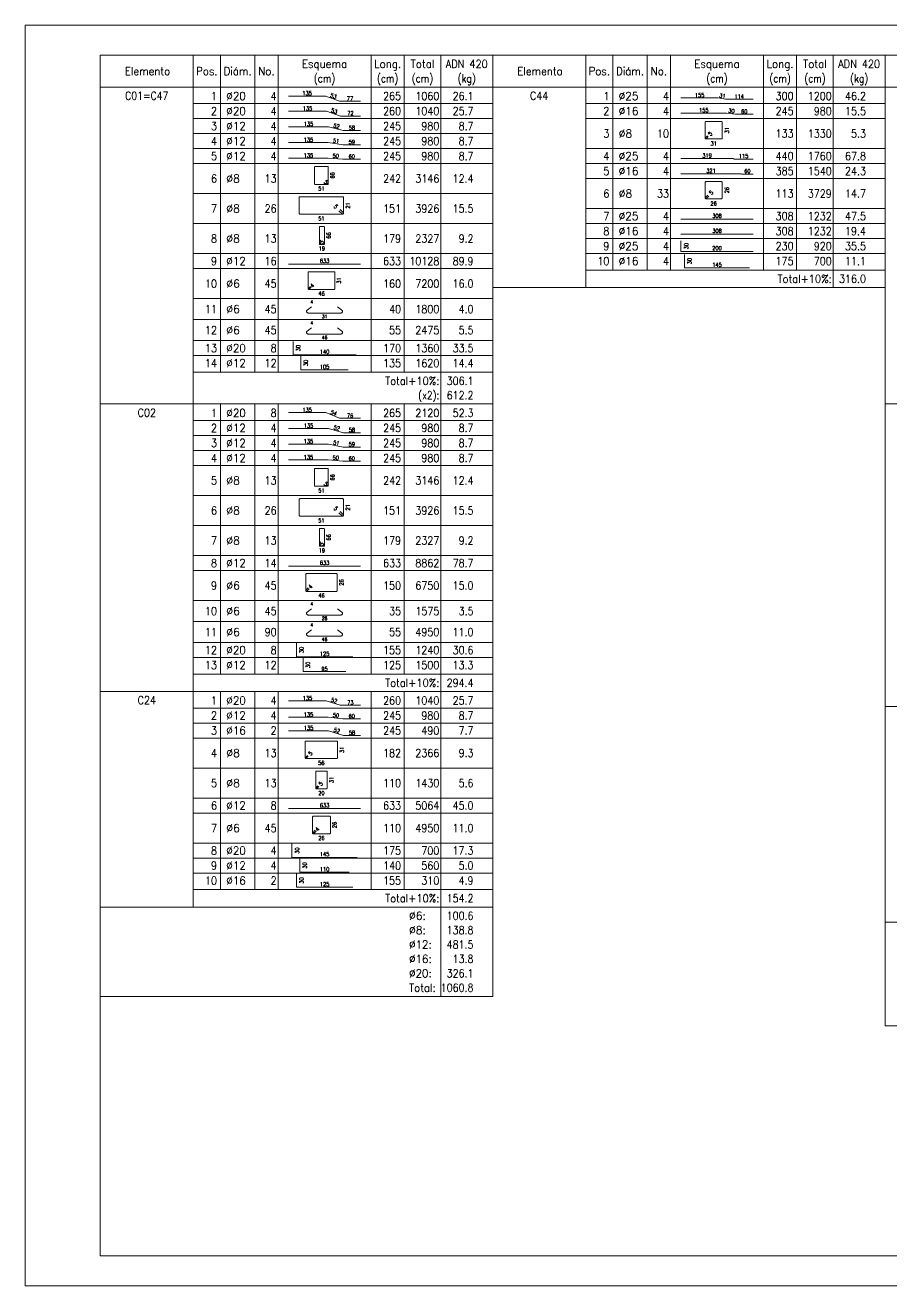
# Model space of a CAD drawing. Header units: millimetres. Extents: x 42 to 225, y 58 to 140.
# Drawn here: x 42.1 to 70.97, y 98.32 to 140.32 of the extents above; entities that cross this region are included whole.
import ezdxf
from ezdxf.enums import TextEntityAlignment as Align

# ---------------------------------------------------------------- set-up
doc = ezdxf.new("R2010")
doc.units = ezdxf.units.MM
for name, color, linetype, lineweight in [('DESPIECES_TABLA', 7, 'Continuous', 9), ('RECUAD_LIMITES', 2, 'Continuous', 0), ('RECUAD_MARCO', 1, 'Continuous', 20), ('TABLAS', 1, 'Continuous', 0), ('TEXTO_TABLAS', 1, 'Continuous', 0), ('TEXTOS_COTAS_DESPIECES_TABLA', 1, 'Continuous', 0)]:
    doc.layers.add(name, color=color, linetype=linetype, lineweight=lineweight)
doc.styles.add('CYPETXT_romans', font='romans__.ttf', dxfattribs={"height": 0.2})

msp = doc.modelspace()

# ---------------------------------------------------------------- linework, layer by layer
at = {"layer": 'DESPIECES_TABLA'}
for points in [[(50.874, 137.964), (52.111, 137.964), (52.57, 137.796), (53.274, 137.796)], [(63.95, 137.904), (65.192, 137.904), (65.432, 137.856), (66.35, 137.856)], [(50.874, 137.462), (52.134, 137.462), (52.601, 137.298), (53.274, 137.298)], [(63.95, 137.395), (65.47, 137.395), (65.764, 137.355), (66.35, 137.355)], [(50.874, 136.941), (52.205, 136.941), (52.698, 136.816), (53.274, 136.816)], [(64.828, 136.64), (64.757, 136.57), (64.755, 136.567), (64.753, 136.563), (64.752, 136.56), (64.752, 136.556), (64.752, 136.552), (64.753, 136.548), (64.755, 136.545), (64.757, 136.542), (64.76, 136.539), (64.764, 136.537), (64.768, 136.536), (64.771, 136.536), (65.307, 136.536), (65.314, 136.537), (65.321, 136.542), (65.325, 136.548), (65.327, 136.556), (65.327, 137.091), (65.325, 137.099), (65.321, 137.105), (65.314, 137.109), (65.307, 137.111), (64.771, 137.111), (64.764, 137.109), (64.757, 137.105), (64.753, 137.099), (64.752, 137.091), (64.752, 136.556), (64.752, 136.552), (64.753, 136.548), (64.755, 136.545), (64.757, 136.542), (64.76, 136.539), (64.764, 136.537), (64.768, 136.536), (64.771, 136.536), (64.775, 136.536), (64.779, 136.537), (64.782, 136.539), (64.785, 136.542), (64.856, 136.612)], [(50.874, 136.417), (52.199, 136.417), (52.69, 136.34), (53.274, 136.34)], [(50.874, 135.896), (52.197, 135.896), (52.687, 135.861), (53.274, 135.861)], [(63.95, 135.878), (65.69, 135.878), (65.724, 135.864), (66.35, 135.864)], [(52.148, 135.056), (52.181, 135.024), (52.182, 135.023), (52.184, 135.022), (52.185, 135.021), (52.187, 135.021), (52.189, 135.021), (52.191, 135.022), (52.192, 135.023), (52.194, 135.024), (52.195, 135.025), (52.196, 135.027), (52.196, 135.029), (52.196, 135.03), (52.196, 135.603), (52.196, 135.606), (52.194, 135.609), (52.191, 135.611), (52.187, 135.612), (51.752, 135.612), (51.749, 135.611), (51.746, 135.609), (51.744, 135.606), (51.743, 135.603), (51.743, 135.03), (51.744, 135.027), (51.746, 135.024), (51.749, 135.022), (51.752, 135.021), (52.187, 135.021), (52.189, 135.021), (52.191, 135.022), (52.192, 135.023), (52.194, 135.024), (52.195, 135.025), (52.196, 135.027), (52.196, 135.029), (52.196, 135.03), (52.196, 135.032), (52.196, 135.034), (52.195, 135.036), (52.194, 135.037), (52.161, 135.069)], [(63.95, 135.371), (65.952, 135.371), (65.977, 135.361), (66.35, 135.361)], [(64.843, 134.665), (64.759, 134.581), (64.756, 134.578), (64.754, 134.573), (64.752, 134.569), (64.752, 134.564), (64.752, 134.56), (64.754, 134.555), (64.756, 134.551), (64.759, 134.547), (64.763, 134.544), (64.767, 134.542), (64.771, 134.541), (64.776, 134.54), (65.298, 134.54), (65.307, 134.542), (65.315, 134.547), (65.32, 134.555), (65.322, 134.564), (65.322, 135.087), (65.32, 135.096), (65.315, 135.104), (65.307, 135.109), (65.298, 135.111), (64.776, 135.111), (64.767, 135.109), (64.759, 135.104), (64.754, 135.096), (64.752, 135.087), (64.752, 134.564), (64.752, 134.56), (64.754, 134.555), (64.756, 134.551), (64.759, 134.547), (64.763, 134.544), (64.767, 134.542), (64.771, 134.541), (64.776, 134.54), (64.78, 134.541), (64.785, 134.542), (64.789, 134.544), (64.793, 134.547), (64.877, 134.632)], [(52.551, 134.14), (52.655, 134.036), (52.659, 134.033), (52.664, 134.03), (52.67, 134.028), (52.675, 134.028), (52.681, 134.028), (52.687, 134.03), (52.692, 134.033), (52.696, 134.036), (52.7, 134.041), (52.703, 134.046), (52.704, 134.051), (52.705, 134.057), (52.705, 134.581), (52.703, 134.592), (52.696, 134.601), (52.687, 134.608), (52.675, 134.61), (51.26, 134.61), (51.249, 134.608), (51.239, 134.601), (51.233, 134.592), (51.23, 134.581), (51.23, 134.057), (51.233, 134.046), (51.239, 134.036), (51.249, 134.03), (51.26, 134.028), (52.675, 134.028), (52.681, 134.028), (52.687, 134.03), (52.692, 134.033), (52.696, 134.036), (52.7, 134.041), (52.703, 134.046), (52.704, 134.051), (52.705, 134.057), (52.704, 134.063), (52.703, 134.068), (52.7, 134.073), (52.696, 134.078), (52.592, 134.182)], [(51.939, 133.069), (51.906, 133.037), (51.905, 133.036), (51.904, 133.034), (51.904, 133.032), (51.904, 133.03), (51.904, 133.029), (51.904, 133.027), (51.905, 133.025), (51.906, 133.024), (51.908, 133.023), (51.909, 133.022), (51.911, 133.021), (51.913, 133.021), (52.058, 133.021), (52.061, 133.022), (52.064, 133.024), (52.066, 133.027), (52.067, 133.03), (52.067, 133.603), (52.066, 133.606), (52.064, 133.609), (52.061, 133.611), (52.058, 133.612), (51.913, 133.612), (51.909, 133.611), (51.906, 133.609), (51.904, 133.606), (51.904, 133.603), (51.904, 133.03), (51.904, 133.029), (51.904, 133.027), (51.905, 133.025), (51.906, 133.024), (51.908, 133.023), (51.909, 133.022), (51.911, 133.021), (51.913, 133.021), (51.914, 133.021), (51.916, 133.022), (51.917, 133.022), (51.918, 133.023), (51.919, 133.024), (51.952, 133.056)], [(63.95, 133.861), (66.35, 133.861)], [(63.95, 133.361), (66.35, 133.361)], [(63.95, 133.143), (63.95, 132.783), (66.35, 132.783)], [(50.874, 132.361), (53.274, 132.361)], [(64.062, 132.688), (64.062, 132.238), (66.237, 132.238)], [(51.604, 131.62), (51.536, 131.552), (51.534, 131.549), (51.532, 131.546), (51.531, 131.542), (51.53, 131.538), (51.531, 131.534), (51.532, 131.531), (51.534, 131.527), (51.536, 131.524), (51.539, 131.522), (51.542, 131.52), (51.546, 131.519), (51.55, 131.519), (52.394, 131.519), (52.401, 131.52), (52.407, 131.524), (52.411, 131.531), (52.413, 131.538), (52.413, 132.092), (52.411, 132.099), (52.407, 132.105), (52.401, 132.11), (52.394, 132.111), (51.55, 132.111), (51.542, 132.11), (51.536, 132.105), (51.532, 132.099), (51.53, 132.092), (51.53, 131.538), (51.531, 131.534), (51.532, 131.531), (51.534, 131.527), (51.536, 131.524), (51.539, 131.522), (51.542, 131.52), (51.546, 131.519), (51.55, 131.519), (51.553, 131.519), (51.557, 131.52), (51.56, 131.522), (51.563, 131.524), (51.632, 131.593)], [(51.644, 130.94), (51.496, 130.829), (51.484, 130.817), (51.476, 130.803), (51.474, 130.788), (51.475, 130.775), (51.481, 130.763), (51.49, 130.752), (51.502, 130.743), (51.517, 130.736), (51.533, 130.732), (51.55, 130.73), (52.597, 130.73), (52.614, 130.732), (52.63, 130.736), (52.645, 130.743), (52.657, 130.752), (52.666, 130.763), (52.672, 130.775), (52.674, 130.788), (52.671, 130.803), (52.663, 130.817), (52.651, 130.829), (52.503, 130.94)], [(51.644, 130.24), (51.496, 130.129), (51.484, 130.117), (51.476, 130.103), (51.474, 130.088), (51.475, 130.075), (51.481, 130.063), (51.49, 130.052), (51.502, 130.043), (51.517, 130.036), (51.533, 130.032), (51.55, 130.03), (52.597, 130.03), (52.614, 130.032), (52.63, 130.036), (52.645, 130.043), (52.657, 130.052), (52.666, 130.063), (52.672, 130.075), (52.674, 130.088), (52.671, 130.103), (52.663, 130.117), (52.651, 130.129), (52.503, 130.24)], [(51.024, 129.789), (51.024, 129.339), (53.124, 129.339)], [(51.286, 129.294), (51.286, 128.844), (52.861, 128.844)], [(50.874, 127.416), (52.116, 127.416), (52.576, 127.225), (53.274, 127.225)], [(50.874, 126.89), (52.207, 126.89), (52.701, 126.747), (53.274, 126.747)], [(50.874, 126.368), (52.201, 126.368), (52.693, 126.269), (53.274, 126.269)], [(50.874, 125.837), (52.197, 125.837), (52.687, 125.8), (53.274, 125.8)], [(52.148, 124.996), (52.181, 124.964), (52.182, 124.963), (52.184, 124.962), (52.185, 124.961), (52.187, 124.961), (52.189, 124.961), (52.191, 124.962), (52.192, 124.963), (52.194, 124.964), (52.195, 124.965), (52.196, 124.967), (52.196, 124.969), (52.196, 124.97), (52.196, 125.543), (52.196, 125.546), (52.194, 125.549), (52.191, 125.551), (52.187, 125.552), (51.752, 125.552), (51.749, 125.551), (51.746, 125.549), (51.744, 125.546), (51.743, 125.543), (51.743, 124.97), (51.744, 124.967), (51.746, 124.964), (51.749, 124.962), (51.752, 124.961), (52.187, 124.961), (52.189, 124.961), (52.191, 124.962), (52.192, 124.963), (52.194, 124.964), (52.195, 124.965), (52.196, 124.967), (52.196, 124.969), (52.196, 124.97), (52.196, 124.972), (52.196, 124.974), (52.195, 124.976), (52.194, 124.977), (52.161, 125.009)], [(52.551, 124.08), (52.655, 123.976), (52.659, 123.973), (52.664, 123.97), (52.67, 123.968), (52.675, 123.968), (52.681, 123.968), (52.687, 123.97), (52.692, 123.973), (52.696, 123.976), (52.7, 123.981), (52.703, 123.986), (52.704, 123.991), (52.705, 123.997), (52.705, 124.521), (52.703, 124.532), (52.696, 124.541), (52.687, 124.548), (52.675, 124.55), (51.26, 124.55), (51.249, 124.548), (51.239, 124.541), (51.233, 124.532), (51.23, 124.521), (51.23, 123.997), (51.233, 123.986), (51.239, 123.976), (51.249, 123.97), (51.26, 123.968), (52.675, 123.968), (52.681, 123.968), (52.687, 123.97), (52.692, 123.973), (52.696, 123.976), (52.7, 123.981), (52.703, 123.986), (52.704, 123.991), (52.705, 123.997), (52.704, 124.003), (52.703, 124.008), (52.7, 124.013), (52.696, 124.018), (52.592, 124.122)], [(51.939, 123.009), (51.906, 122.977), (51.905, 122.976), (51.904, 122.974), (51.904, 122.972), (51.904, 122.97), (51.904, 122.969), (51.904, 122.967), (51.905, 122.965), (51.906, 122.964), (51.908, 122.963), (51.909, 122.962), (51.911, 122.961), (51.913, 122.961), (52.058, 122.961), (52.061, 122.962), (52.064, 122.964), (52.066, 122.967), (52.067, 122.97), (52.067, 123.543), (52.066, 123.546), (52.064, 123.549), (52.061, 123.551), (52.058, 123.552), (51.913, 123.552), (51.909, 123.551), (51.906, 123.549), (51.904, 123.546), (51.904, 123.543), (51.904, 122.97), (51.904, 122.969), (51.904, 122.967), (51.905, 122.965), (51.906, 122.964), (51.908, 122.963), (51.909, 122.962), (51.911, 122.961), (51.913, 122.961), (51.914, 122.961), (51.916, 122.962), (51.917, 122.962), (51.918, 122.963), (51.919, 122.964), (51.952, 122.996)], [(50.874, 122.301), (53.274, 122.301)], [(51.533, 121.581), (51.452, 121.499), (51.449, 121.496), (51.447, 121.492), (51.446, 121.487), (51.445, 121.483), (51.446, 121.478), (51.447, 121.474), (51.449, 121.47), (51.452, 121.467), (51.455, 121.464), (51.459, 121.462), (51.464, 121.46), (51.468, 121.46), (52.474, 121.46), (52.483, 121.462), (52.491, 121.467), (52.496, 121.474), (52.497, 121.483), (52.497, 122.028), (52.496, 122.036), (52.491, 122.044), (52.483, 122.049), (52.474, 122.051), (51.468, 122.051), (51.459, 122.049), (51.452, 122.044), (51.447, 122.036), (51.445, 122.028), (51.445, 121.483), (51.446, 121.478), (51.447, 121.474), (51.449, 121.47), (51.452, 121.467), (51.455, 121.464), (51.459, 121.462), (51.464, 121.46), (51.468, 121.46), (51.473, 121.46), (51.477, 121.462), (51.481, 121.464), (51.484, 121.467), (51.566, 121.548)], [(51.644, 120.88), (51.496, 120.769), (51.484, 120.757), (51.476, 120.743), (51.474, 120.728), (51.475, 120.715), (51.481, 120.703), (51.49, 120.692), (51.502, 120.683), (51.517, 120.676), (51.533, 120.672), (51.55, 120.67), (52.597, 120.67), (52.614, 120.672), (52.63, 120.676), (52.645, 120.683), (52.657, 120.692), (52.666, 120.703), (52.672, 120.715), (52.674, 120.728), (52.671, 120.743), (52.663, 120.757), (52.651, 120.769), (52.503, 120.88)], [(51.644, 120.18), (51.496, 120.069), (51.484, 120.057), (51.476, 120.043), (51.474, 120.028), (51.475, 120.015), (51.481, 120.003), (51.49, 119.992), (51.502, 119.983), (51.517, 119.976), (51.533, 119.972), (51.55, 119.97), (52.597, 119.97), (52.614, 119.972), (52.63, 119.976), (52.645, 119.983), (52.657, 119.992), (52.666, 120.003), (52.672, 120.015), (52.674, 120.028), (52.671, 120.043), (52.663, 120.057), (52.651, 120.069), (52.503, 120.18)], [(51.136, 119.731), (51.136, 119.281), (53.011, 119.281)], [(51.361, 119.235), (51.361, 118.785), (52.786, 118.785)], [(50.874, 117.814), (52.132, 117.814), (52.597, 117.666), (53.274, 117.666)], [(50.874, 117.266), (52.198, 117.266), (52.688, 117.211), (53.274, 117.211)], [(50.874, 116.818), (52.21, 116.818), (52.704, 116.659), (53.274, 116.659)], [(51.504, 115.994), (51.435, 115.924), (51.433, 115.922), (51.431, 115.919), (51.43, 115.917), (51.429, 115.914), (51.429, 115.91), (51.429, 115.907), (51.43, 115.903), (51.432, 115.9), (51.435, 115.897), (51.438, 115.894), (51.441, 115.892), (51.445, 115.891), (51.449, 115.891), (52.483, 115.891), (52.49, 115.892), (52.497, 115.897), (52.501, 115.903), (52.502, 115.91), (52.502, 116.451), (52.501, 116.459), (52.497, 116.465), (52.49, 116.47), (52.483, 116.471), (51.449, 116.471), (51.441, 116.47), (51.435, 116.465), (51.43, 116.459), (51.429, 116.451), (51.429, 115.91), (51.429, 115.907), (51.43, 115.903), (51.432, 115.9), (51.435, 115.897), (51.438, 115.894), (51.441, 115.892), (51.445, 115.891), (51.449, 115.891), (51.452, 115.891), (51.456, 115.892), (51.459, 115.894), (51.462, 115.897), (51.532, 115.966)], [(51.855, 114.985), (51.786, 114.916), (51.783, 114.913), (51.782, 114.91), (51.78, 114.906), (51.78, 114.902), (51.78, 114.898), (51.782, 114.895), (51.783, 114.891), (51.786, 114.888), (51.789, 114.886), (51.792, 114.884), (51.796, 114.883), (51.8, 114.883), (52.14, 114.883), (52.147, 114.884), (52.154, 114.888), (52.158, 114.895), (52.159, 114.902), (52.159, 115.452), (52.158, 115.459), (52.154, 115.465), (52.147, 115.47), (52.14, 115.471), (51.8, 115.471), (51.792, 115.47), (51.786, 115.465), (51.782, 115.459), (51.78, 115.452), (51.78, 114.902), (51.78, 114.898), (51.782, 114.895), (51.783, 114.891), (51.786, 114.888), (51.789, 114.886), (51.792, 114.884), (51.796, 114.883), (51.8, 114.883), (51.803, 114.883), (51.807, 114.884), (51.81, 114.886), (51.813, 114.888), (51.882, 114.957)], [(50.874, 114.221), (53.274, 114.221)], [(51.764, 113.501), (51.683, 113.419), (51.68, 113.416), (51.678, 113.412), (51.676, 113.407), (51.676, 113.403), (51.676, 113.398), (51.678, 113.394), (51.68, 113.39), (51.683, 113.387), (51.686, 113.384), (51.69, 113.382), (51.694, 113.38), (51.699, 113.38), (52.244, 113.38), (52.252, 113.382), (52.26, 113.387), (52.265, 113.394), (52.267, 113.403), (52.267, 113.948), (52.265, 113.956), (52.26, 113.964), (52.252, 113.969), (52.244, 113.971), (51.699, 113.971), (51.69, 113.969), (51.683, 113.964), (51.678, 113.956), (51.676, 113.948), (51.676, 113.403), (51.676, 113.398), (51.678, 113.394), (51.68, 113.39), (51.683, 113.387), (51.686, 113.384), (51.69, 113.382), (51.694, 113.38), (51.699, 113.38), (51.703, 113.38), (51.708, 113.382), (51.712, 113.384), (51.715, 113.387), (51.797, 113.468)], [(50.986, 113.048), (50.986, 112.598), (53.161, 112.598)], [(51.249, 112.553), (51.249, 112.103), (52.899, 112.103)], [(51.136, 112.051), (51.136, 111.601), (53.011, 111.601)]]:
    msp.add_lwpolyline(points, dxfattribs=at)
at = {"layer": 'RECUAD_LIMITES'}
msp.add_lwpolyline([(42.1, 98.323), (101.5, 98.323), (101.5, 140.323), (42.1, 140.323), (42.1, 98.323)], close=True, dxfattribs=at)
at = {"layer": 'RECUAD_MARCO'}
msp.add_lwpolyline([(44.6, 99.323), (100.5, 99.323), (100.5, 139.323), (44.6, 139.323), (44.6, 99.323)], close=True, dxfattribs=at)
at = {"layer": 'TABLAS'}
for p, q in [((44.6, 138.213), (44.6, 139.323)), ((44.6, 139.323), (57.676, 139.323)), ((47.7, 138.213), (47.7, 139.323)), ((48.604, 138.213), (48.604, 139.323)), ((49.752, 138.213), (49.752, 139.323)), ((50.524, 138.213), (50.524, 139.323)), ((53.624, 138.213), (53.624, 139.323)), ((54.728, 138.213), (54.728, 139.323)), ((55.948, 138.213), (55.948, 139.323)), ((57.676, 138.213), (57.676, 139.323)), ((57.676, 138.213), (57.676, 139.323)), ((57.676, 139.323), (70.752, 139.323)), ((60.776, 138.213), (60.776, 139.323)), ((61.68, 138.213), (61.68, 139.323)), ((62.828, 138.213), (62.828, 139.323)), ((63.6, 138.213), (63.6, 139.323)), ((66.7, 138.213), (66.7, 139.323)), ((67.804, 138.213), (67.804, 139.323)), ((69.024, 138.213), (69.024, 139.323)), ((70.752, 138.213), (70.752, 139.323)), ((70.752, 138.213), (70.752, 139.323)), ((70.752, 139.323), (83.828, 139.323)), ((44.6, 138.263), (57.676, 138.263)), ((44.6, 127.753), (44.6, 138.213)), ((47.7, 127.753), (47.7, 138.213)), ((48.604, 128.763), (48.604, 138.213)), ((49.752, 128.763), (49.752, 138.213)), ((50.524, 128.763), (50.524, 138.213)), ((53.624, 128.763), (53.624, 138.213)), ((54.728, 128.763), (54.728, 138.213)), ((55.948, 127.753), (55.948, 138.213)), ((57.676, 138.263), (70.752, 138.263)), ((57.676, 127.753), (57.676, 138.213)), ((57.676, 131.633), (57.676, 138.213)), ((60.776, 131.633), (60.776, 138.213)), ((61.68, 132.163), (61.68, 138.213)), ((62.828, 132.163), (62.828, 138.213)), ((63.6, 132.163), (63.6, 138.213)), ((66.7, 132.163), (66.7, 138.213)), ((67.804, 132.163), (67.804, 138.213)), ((69.024, 131.633), (69.024, 138.213)), ((70.752, 138.263), (83.828, 138.263)), ((70.752, 131.633), (70.752, 138.213)), ((70.752, 127.753), (70.752, 138.213)), ((60.776, 132.163), (70.752, 132.163)), ((57.676, 131.583), (57.676, 131.633)), ((57.676, 131.583), (70.752, 131.583)), ((60.776, 131.583), (60.776, 131.633)), ((69.024, 131.583), (69.024, 131.683)), ((70.752, 131.583), (70.752, 131.633)), ((47.7, 128.763), (57.676, 128.763)), ((44.6, 127.653), (44.6, 127.753)), ((44.6, 127.703), (57.676, 127.703)), ((47.7, 127.653), (47.7, 127.753)), ((48.604, 127.653), (48.604, 127.703)), ((49.752, 127.653), (49.752, 127.703)), ((50.524, 127.653), (50.524, 127.703)), ((53.624, 127.653), (53.624, 127.703)), ((54.728, 127.653), (54.728, 127.703)), ((55.948, 127.653), (55.948, 127.753)), ((57.676, 127.653), (57.676, 127.753)), ((70.752, 127.653), (70.752, 127.753)), ((70.752, 127.703), (83.828, 127.703)), ((44.6, 118.173), (44.6, 127.653)), ((47.7, 118.173), (47.7, 127.653)), ((48.604, 118.703), (48.604, 127.653)), ((49.752, 118.703), (49.752, 127.653)), ((50.524, 118.703), (50.524, 127.653)), ((53.624, 118.703), (53.624, 127.653)), ((54.728, 118.703), (54.728, 127.653)), ((55.948, 118.173), (55.948, 127.653)), ((57.676, 118.173), (57.676, 127.653)), ((70.752, 117.673), (70.752, 127.653)), ((47.7, 118.703), (57.676, 118.703)), ((44.6, 118.073), (44.6, 118.173)), ((44.6, 118.123), (57.676, 118.123)), ((44.6, 110.993), (44.6, 118.073)), ((47.7, 118.073), (47.7, 118.173)), ((47.7, 110.993), (47.7, 118.073)), ((48.604, 118.073), (48.604, 118.123)), ((48.604, 111.523), (48.604, 118.073)), ((49.752, 118.073), (49.752, 118.123)), ((49.752, 111.523), (49.752, 118.073)), ((50.524, 118.073), (50.524, 118.123)), ((50.524, 111.523), (50.524, 118.073)), ((53.624, 118.073), (53.624, 118.123)), ((53.624, 111.523), (53.624, 118.073)), ((54.728, 118.073), (54.728, 118.123)), ((54.728, 111.523), (54.728, 118.073)), ((55.948, 118.073), (55.948, 118.173)), ((55.948, 110.993), (55.948, 118.073)), ((57.676, 118.073), (57.676, 118.173)), ((57.676, 110.993), (57.676, 118.073)), ((70.752, 117.573), (70.752, 117.673)), ((70.752, 117.623), (83.828, 117.623)), ((70.752, 110.493), (70.752, 117.573)), ((47.7, 111.523), (57.676, 111.523)), ((44.6, 110.893), (44.6, 110.993)), ((44.6, 110.943), (57.676, 110.943)), ((44.6, 110.413), (44.6, 110.893)), ((47.7, 110.943), (47.7, 110.993)), ((55.948, 110.893), (55.948, 110.993)), ((55.948, 110.413), (55.948, 110.893)), ((57.676, 110.893), (57.676, 110.993)), ((57.676, 110.413), (57.676, 110.893)), ((70.752, 110.393), (70.752, 110.493)), ((44.6, 109.933), (44.6, 110.413)), ((55.948, 109.933), (55.948, 110.413)), ((57.676, 109.933), (57.676, 110.413)), ((70.752, 110.443), (83.828, 110.443)), ((70.752, 109.913), (70.752, 110.393)), ((44.6, 109.453), (44.6, 109.933)), ((55.948, 109.453), (55.948, 109.933)), ((57.676, 109.453), (57.676, 109.933)), ((70.752, 109.433), (70.752, 109.913)), ((44.6, 108.973), (44.6, 109.453)), ((55.948, 108.973), (55.948, 109.453)), ((57.676, 108.973), (57.676, 109.453)), ((70.752, 108.953), (70.752, 109.433)), ((44.6, 108.493), (44.6, 108.973)), ((55.948, 108.493), (55.948, 108.973)), ((57.676, 108.493), (57.676, 108.973)), ((70.752, 108.473), (70.752, 108.953)), ((44.6, 107.963), (44.6, 108.493)), ((55.948, 107.963), (55.948, 108.493)), ((57.676, 107.963), (57.676, 108.493)), ((70.752, 107.993), (70.752, 108.473)), ((44.6, 107.963), (57.676, 107.963)), ((70.752, 107.513), (70.752, 107.993)), ((70.752, 106.983), (70.752, 107.513)), ((70.752, 106.983), (83.828, 106.983))]:
    msp.add_line(p, q, dxfattribs=at)
at = {"layer": 'TEXTO_TABLAS'}
for p, q in [((47.7, 137.713), (57.676, 137.713)), ((60.776, 137.713), (70.752, 137.713)), ((47.7, 137.213), (57.676, 137.213)), ((60.776, 137.213), (70.752, 137.213)), ((47.7, 136.713), (57.676, 136.713)), ((47.7, 136.213), (57.676, 136.213)), ((60.776, 136.213), (70.752, 136.213)), ((47.7, 135.713), (57.676, 135.713)), ((60.776, 135.713), (70.752, 135.713)), ((60.776, 135.213), (70.752, 135.213)), ((47.7, 134.713), (57.676, 134.713)), ((60.776, 134.213), (70.752, 134.213)), ((47.7, 133.713), (57.676, 133.713)), ((60.776, 133.713), (70.752, 133.713)), ((60.776, 133.213), (70.752, 133.213)), ((47.7, 132.713), (57.676, 132.713)), ((60.776, 132.713), (70.752, 132.713)), ((47.7, 132.213), (57.676, 132.213)), ((47.7, 131.213), (57.676, 131.213)), ((47.7, 130.513), (57.676, 130.513)), ((47.7, 129.813), (57.676, 129.813)), ((47.7, 129.313), (57.676, 129.313)), ((47.7, 127.153), (57.676, 127.153)), ((47.7, 126.653), (57.676, 126.653)), ((47.7, 126.153), (57.676, 126.153)), ((47.7, 125.653), (57.676, 125.653)), ((47.7, 124.653), (57.676, 124.653)), ((47.7, 123.653), (57.676, 123.653)), ((47.7, 122.653), (57.676, 122.653)), ((47.7, 122.153), (57.676, 122.153)), ((47.7, 121.153), (57.676, 121.153)), ((47.7, 120.453), (57.676, 120.453)), ((47.7, 119.753), (57.676, 119.753)), ((47.7, 119.253), (57.676, 119.253)), ((47.7, 117.573), (57.676, 117.573)), ((47.7, 117.073), (57.676, 117.073)), ((47.7, 116.573), (57.676, 116.573)), ((47.7, 115.573), (57.676, 115.573)), ((47.7, 114.573), (57.676, 114.573)), ((47.7, 114.073), (57.676, 114.073)), ((47.7, 113.073), (57.676, 113.073)), ((47.7, 112.573), (57.676, 112.573)), ((47.7, 112.073), (57.676, 112.073))]:
    msp.add_line(p, q, dxfattribs=at)

# ---------------------------------------------------------------- texts
at = {"layer": 'TEXTO_TABLAS', "style": 'CYPETXT_romans'}
for s, width, p in [('Esquema', 0.93681, (52.074, 139.033)), ('Long.', 0.9375, (54.176, 139.033)), ('Total', 0.935673, (55.338, 139.033)), ('ADN 420', 0.893197, (56.812, 139.033)), ('Esquema', 0.93681, (65.15, 139.033)), ('Long.', 0.9375, (67.252, 139.033)), ('Total', 0.935673, (68.414, 139.033)), ('ADN 420', 0.893197, (69.888, 139.033)), ('Elemento', 0.923378, (46.175, 138.793)), ('Pos.', 0.930268, (48.152, 138.793)), ('Diám.', 0.924488, (49.178, 138.793)), ('No.', 0.948905, (50.138, 138.793)), ('(cm)', 0.819001, (52.074, 138.553)), ('(cm)', 0.819001, (54.176, 138.553)), ('(cm)', 0.819001, (55.338, 138.553)), ('(kg)', 0.827954, (56.812, 138.553)), ('Elemento', 0.923378, (59.251, 138.793)), ('Pos.', 0.930268, (61.228, 138.793)), ('Diám.', 0.924488, (62.254, 138.793)), ('No.', 0.948905, (63.214, 138.793)), ('(cm)', 0.819001, (65.15, 138.553)), ('(cm)', 0.819001, (67.252, 138.553)), ('(cm)', 0.819001, (68.414, 138.553)), ('(kg)', 0.827954, (69.888, 138.553)), ('C01=C47', 0.852568, (46.15, 137.973)), ('C44', 0.8832, (59.226, 137.973)), ('C02', 0.8832, (46.15, 127.413)), ('C24', 0.8832, (46.15, 117.833))]:
    msp.add_text(s, height=0.2667, dxfattribs=dict(at, width=width)).set_placement(p, align=Align.MIDDLE_CENTER)
for s, height, width, p in [('1', 0.267, 0.872274, (48.488, 137.963)), ('4', 0.267, 0.872274, (50.474, 137.963)), ('265', 0.2667, 0.872274, (54.624, 137.963)), ('1060', 0.2667, 0.872274, (55.898, 137.963)), ('26.1', 0.2667, 0.869308, (57.036, 137.963)), ('1', 0.267, 0.872274, (61.564, 137.963)), ('4', 0.267, 0.872274, (63.55, 137.963)), ('300', 0.2667, 0.872274, (67.7, 137.963)), ('1200', 0.2667, 0.872274, (68.974, 137.963)), ('46.2', 0.2667, 0.869308, (70.112, 137.963)), ('2', 0.267, 0.872274, (48.488, 137.463)), ('4', 0.267, 0.872274, (50.474, 137.463)), ('260', 0.2667, 0.872274, (54.624, 137.463)), ('1040', 0.2667, 0.872274, (55.898, 137.463)), ('25.7', 0.2667, 0.869308, (57.036, 137.463)), ('2', 0.267, 0.872274, (61.564, 137.463)), ('4', 0.267, 0.872274, (63.55, 137.463)), ('245', 0.2667, 0.872274, (67.7, 137.463)), ('980', 0.2667, 0.872274, (68.974, 137.463)), ('15.5', 0.2667, 0.869308, (70.112, 137.463)), ('3', 0.267, 0.872274, (48.488, 136.963)), ('4', 0.267, 0.872274, (50.474, 136.963)), ('245', 0.2667, 0.872274, (54.624, 136.963)), ('980', 0.2667, 0.872274, (55.898, 136.963)), ('8.7', 0.2667, 0.868127, (57.036, 136.963)), ('4', 0.267, 0.872274, (48.488, 136.463)), ('4', 0.267, 0.872274, (50.474, 136.463)), ('245', 0.2667, 0.872274, (54.624, 136.463)), ('980', 0.2667, 0.872274, (55.898, 136.463)), ('8.7', 0.2667, 0.868127, (57.036, 136.463)), ('3', 0.267, 0.872274, (61.564, 136.713)), ('10', 0.2667, 0.872274, (63.55, 136.713)), ('133', 0.2667, 0.872274, (67.7, 136.713)), ('1330', 0.2667, 0.872274, (68.974, 136.713)), ('5.3', 0.2667, 0.868127, (70.112, 136.713)), ('5', 0.267, 0.872274, (48.488, 135.963)), ('4', 0.267, 0.872274, (50.474, 135.963)), ('245', 0.2667, 0.872274, (54.624, 135.963)), ('980', 0.2667, 0.872274, (55.898, 135.963)), ('8.7', 0.2667, 0.868127, (57.036, 135.963)), ('4', 0.267, 0.872274, (61.564, 135.963)), ('4', 0.267, 0.872274, (63.55, 135.963)), ('440', 0.2667, 0.872274, (67.7, 135.963)), ('1760', 0.2667, 0.872274, (68.974, 135.963)), ('67.8', 0.2667, 0.869308, (70.112, 135.963)), ('6', 0.267, 0.872274, (48.488, 135.213)), ('13', 0.2667, 0.872274, (50.474, 135.213)), ('242', 0.2667, 0.872274, (54.624, 135.213)), ('3146', 0.2667, 0.872274, (55.898, 135.213)), ('12.4', 0.2667, 0.869308, (57.036, 135.213)), ('5', 0.267, 0.872274, (61.564, 135.463)), ('4', 0.267, 0.872274, (63.55, 135.463)), ('385', 0.2667, 0.872274, (67.7, 135.463)), ('1540', 0.2667, 0.872274, (68.974, 135.463)), ('24.3', 0.2667, 0.869308, (70.112, 135.463)), ('6', 0.267, 0.872274, (61.564, 134.713)), ('33', 0.2667, 0.872274, (63.55, 134.713)), ('113', 0.2667, 0.872274, (67.7, 134.713)), ('3729', 0.2667, 0.872274, (68.974, 134.713)), ('14.7', 0.2667, 0.869308, (70.112, 134.713)), ('7', 0.267, 0.872274, (48.488, 134.213)), ('26', 0.2667, 0.872274, (50.474, 134.213)), ('151', 0.2667, 0.872274, (54.624, 134.213)), ('3926', 0.2667, 0.872274, (55.898, 134.213)), ('15.5', 0.2667, 0.869308, (57.036, 134.213)), ('7', 0.267, 0.872274, (61.564, 133.963)), ('4', 0.267, 0.872274, (63.55, 133.963)), ('308', 0.2667, 0.872274, (67.7, 133.963)), ('1232', 0.2667, 0.872274, (68.974, 133.963)), ('47.5', 0.2667, 0.869308, (70.112, 133.963)), ('8', 0.267, 0.872274, (61.564, 133.463)), ('4', 0.267, 0.872274, (63.55, 133.463)), ('308', 0.2667, 0.872274, (67.7, 133.463)), ('1232', 0.2667, 0.872274, (68.974, 133.463)), ('19.4', 0.2667, 0.869308, (70.112, 133.463)), ('8', 0.267, 0.872274, (48.488, 133.213)), ('13', 0.2667, 0.872274, (50.474, 133.213)), ('179', 0.2667, 0.872274, (54.624, 133.213)), ('2327', 0.2667, 0.872274, (55.898, 133.213)), ('9.2', 0.2667, 0.868127, (57.036, 133.213)), ('9', 0.267, 0.872274, (61.564, 132.963)), ('4', 0.267, 0.872274, (63.55, 132.963)), ('230', 0.2667, 0.872274, (67.7, 132.963)), ('920', 0.2667, 0.872274, (68.974, 132.963)), ('35.5', 0.2667, 0.869308, (70.112, 132.963)), ('9', 0.267, 0.872274, (48.488, 132.463)), ('16', 0.2667, 0.872274, (50.474, 132.463)), ('633', 0.2667, 0.872274, (54.624, 132.463)), ('10128', 0.2667, 0.872274, (55.898, 132.463)), ('89.9', 0.2667, 0.869308, (57.036, 132.463)), ('10', 0.2667, 0.872274, (61.564, 132.463)), ('4', 0.267, 0.872274, (63.55, 132.463)), ('175', 0.2667, 0.872274, (67.7, 132.463)), ('700', 0.2667, 0.872274, (68.974, 132.463)), ('11.1', 0.2667, 0.869308, (70.112, 132.463)), ('Total+10%:', 0.2667, 0.906671, (68.974, 131.873)), ('316.0', 0.2667, 0.869965, (70.112, 131.873)), ('10', 0.2667, 0.872274, (48.488, 131.713)), ('45', 0.2667, 0.872274, (50.474, 131.713)), ('160', 0.2667, 0.872274, (54.624, 131.713)), ('7200', 0.2667, 0.872274, (55.898, 131.713)), ('16.0', 0.2667, 0.869308, (57.036, 131.713)), ('11', 0.2667, 0.872274, (48.488, 130.863)), ('45', 0.2667, 0.872274, (50.474, 130.863)), ('40', 0.2667, 0.872274, (54.624, 130.863)), ('1800', 0.2667, 0.872274, (55.898, 130.863)), ('4.0', 0.2667, 0.868127, (57.036, 130.863)), ('12', 0.2667, 0.872274, (48.488, 130.163)), ('45', 0.2667, 0.872274, (50.474, 130.163)), ('55', 0.2667, 0.872274, (54.624, 130.163)), ('2475', 0.2667, 0.872274, (55.898, 130.163)), ('5.5', 0.2667, 0.868127, (57.036, 130.163)), ('13', 0.2667, 0.872274, (48.488, 129.563)), ('8', 0.267, 0.872274, (50.474, 129.563)), ('170', 0.2667, 0.872274, (54.624, 129.563)), ('1360', 0.2667, 0.872274, (55.898, 129.563)), ('33.5', 0.2667, 0.869308, (57.036, 129.563)), ('14', 0.2667, 0.872274, (48.488, 129.063)), ('12', 0.2667, 0.872274, (50.474, 129.063)), ('135', 0.2667, 0.872274, (54.624, 129.063)), ('1620', 0.2667, 0.872274, (55.898, 129.063)), ('14.4', 0.2667, 0.869308, (57.036, 129.063)), ('Total+10%:', 0.2667, 0.906671, (55.898, 128.473)), ('306.1', 0.2667, 0.869965, (57.036, 128.473)), ('(x2):', 0.2667, 0.820506, (55.898, 127.993)), ('612.2', 0.2667, 0.869965, (57.036, 127.993)), ('1', 0.267, 0.872274, (48.488, 127.403)), ('8', 0.267, 0.872274, (50.474, 127.403)), ('265', 0.2667, 0.872274, (54.624, 127.403)), ('2120', 0.2667, 0.872274, (55.898, 127.403)), ('52.3', 0.2667, 0.869308, (57.036, 127.403)), ('2', 0.267, 0.872274, (48.488, 126.903)), ('4', 0.267, 0.872274, (50.474, 126.903)), ('245', 0.2667, 0.872274, (54.624, 126.903)), ('980', 0.2667, 0.872274, (55.898, 126.903)), ('8.7', 0.2667, 0.868127, (57.036, 126.903)), ('3', 0.267, 0.872274, (48.488, 126.403)), ('4', 0.267, 0.872274, (50.474, 126.403)), ('245', 0.2667, 0.872274, (54.624, 126.403)), ('980', 0.2667, 0.872274, (55.898, 126.403)), ('8.7', 0.2667, 0.868127, (57.036, 126.403)), ('4', 0.267, 0.872274, (48.488, 125.903)), ('4', 0.267, 0.872274, (50.474, 125.903)), ('245', 0.2667, 0.872274, (54.624, 125.903)), ('980', 0.2667, 0.872274, (55.898, 125.903)), ('8.7', 0.2667, 0.868127, (57.036, 125.903)), ('5', 0.267, 0.872274, (48.488, 125.153)), ('13', 0.2667, 0.872274, (50.474, 125.153)), ('242', 0.2667, 0.872274, (54.624, 125.153)), ('3146', 0.2667, 0.872274, (55.898, 125.153)), ('12.4', 0.2667, 0.869308, (57.036, 125.153)), ('6', 0.267, 0.872274, (48.488, 124.153)), ('26', 0.2667, 0.872274, (50.474, 124.153)), ('151', 0.2667, 0.872274, (54.624, 124.153)), ('3926', 0.2667, 0.872274, (55.898, 124.153)), ('15.5', 0.2667, 0.869308, (57.036, 124.153)), ('7', 0.267, 0.872274, (48.488, 123.153)), ('13', 0.2667, 0.872274, (50.474, 123.153)), ('179', 0.2667, 0.872274, (54.624, 123.153)), ('2327', 0.2667, 0.872274, (55.898, 123.153)), ('9.2', 0.2667, 0.868127, (57.036, 123.153)), ('8', 0.267, 0.872274, (48.488, 122.403)), ('14', 0.2667, 0.872274, (50.474, 122.403)), ('633', 0.2667, 0.872274, (54.624, 122.403)), ('8862', 0.2667, 0.872274, (55.898, 122.403)), ('78.7', 0.2667, 0.869308, (57.036, 122.403)), ('9', 0.267, 0.872274, (48.488, 121.653)), ('45', 0.2667, 0.872274, (50.474, 121.653)), ('150', 0.2667, 0.872274, (54.624, 121.653)), ('6750', 0.2667, 0.872274, (55.898, 121.653)), ('15.0', 0.2667, 0.869308, (57.036, 121.653)), ('10', 0.2667, 0.872274, (48.488, 120.803)), ('45', 0.2667, 0.872274, (50.474, 120.803)), ('35', 0.2667, 0.872274, (54.624, 120.803)), ('1575', 0.2667, 0.872274, (55.898, 120.803)), ('3.5', 0.2667, 0.868127, (57.036, 120.803)), ('11', 0.2667, 0.872274, (48.488, 120.103)), ('90', 0.2667, 0.872274, (50.474, 120.103)), ('55', 0.2667, 0.872274, (54.624, 120.103)), ('4950', 0.2667, 0.872274, (55.898, 120.103)), ('11.0', 0.2667, 0.869308, (57.036, 120.103)), ('12', 0.2667, 0.872274, (48.488, 119.503)), ('8', 0.267, 0.872274, (50.474, 119.503)), ('155', 0.2667, 0.872274, (54.624, 119.503)), ('1240', 0.2667, 0.872274, (55.898, 119.503)), ('30.6', 0.2667, 0.869308, (57.036, 119.503)), ('13', 0.2667, 0.872274, (48.488, 119.003)), ('12', 0.2667, 0.872274, (50.474, 119.003)), ('125', 0.2667, 0.872274, (54.624, 119.003)), ('1500', 0.2667, 0.872274, (55.898, 119.003)), ('13.3', 0.2667, 0.869308, (57.036, 119.003)), ('Total+10%:', 0.2667, 0.906671, (55.898, 118.413)), ('294.4', 0.2667, 0.869965, (57.036, 118.413)), ('1', 0.267, 0.872274, (48.488, 117.823)), ('4', 0.267, 0.872274, (50.474, 117.823)), ('260', 0.2667, 0.872274, (54.624, 117.823)), ('1040', 0.2667, 0.872274, (55.898, 117.823)), ('25.7', 0.2667, 0.869308, (57.036, 117.823)), ('2', 0.267, 0.872274, (48.488, 117.323)), ('4', 0.267, 0.872274, (50.474, 117.323)), ('245', 0.2667, 0.872274, (54.624, 117.323)), ('980', 0.2667, 0.872274, (55.898, 117.323)), ('8.7', 0.2667, 0.868127, (57.036, 117.323)), ('3', 0.267, 0.872274, (48.488, 116.823)), ('2', 0.267, 0.872274, (50.474, 116.823)), ('245', 0.2667, 0.872274, (54.624, 116.823)), ('490', 0.2667, 0.872274, (55.898, 116.823)), ('7.7', 0.2667, 0.868127, (57.036, 116.823)), ('4', 0.267, 0.872274, (48.488, 116.073)), ('13', 0.2667, 0.872274, (50.474, 116.073)), ('182', 0.2667, 0.872274, (54.624, 116.073)), ('2366', 0.2667, 0.872274, (55.898, 116.073)), ('9.3', 0.2667, 0.868127, (57.036, 116.073)), ('5', 0.267, 0.872274, (48.488, 115.073)), ('13', 0.2667, 0.872274, (50.474, 115.073)), ('110', 0.2667, 0.872274, (54.624, 115.073)), ('1430', 0.2667, 0.872274, (55.898, 115.073)), ('5.6', 0.2667, 0.868127, (57.036, 115.073)), ('6', 0.267, 0.872274, (48.488, 114.323)), ('8', 0.267, 0.872274, (50.474, 114.323)), ('633', 0.2667, 0.872274, (54.624, 114.323)), ('5064', 0.2667, 0.872274, (55.898, 114.323)), ('45.0', 0.2667, 0.869308, (57.036, 114.323)), ('7', 0.267, 0.872274, (48.488, 113.573)), ('45', 0.2667, 0.872274, (50.474, 113.573)), ('110', 0.2667, 0.872274, (54.624, 113.573)), ('4950', 0.2667, 0.872274, (55.898, 113.573)), ('11.0', 0.2667, 0.869308, (57.036, 113.573)), ('8', 0.267, 0.872274, (48.488, 112.823)), ('4', 0.267, 0.872274, (50.474, 112.823)), ('175', 0.2667, 0.872274, (54.624, 112.823)), ('700', 0.2667, 0.872274, (55.898, 112.823)), ('17.3', 0.2667, 0.869308, (57.036, 112.823)), ('9', 0.267, 0.872274, (48.488, 112.323)), ('4', 0.267, 0.872274, (50.474, 112.323)), ('140', 0.2667, 0.872274, (54.624, 112.323)), ('560', 0.2667, 0.872274, (55.898, 112.323)), ('5.0', 0.2667, 0.868127, (57.036, 112.323)), ('10', 0.2667, 0.872274, (48.488, 111.823)), ('2', 0.267, 0.872274, (50.474, 111.823)), ('155', 0.2667, 0.872274, (54.624, 111.823)), ('310', 0.2667, 0.872274, (55.898, 111.823)), ('4.9', 0.2667, 0.868127, (57.036, 111.823)), ('Total+10%:', 0.2667, 0.906671, (55.898, 111.233)), ('154.2', 0.2667, 0.869965, (57.036, 111.233)), ('100.6', 0.2667, 0.869965, (57.036, 110.653)), ('138.8', 0.2667, 0.869965, (57.036, 110.173)), ('481.5', 0.2667, 0.869965, (57.036, 109.693)), ('13.8', 0.2667, 0.869308, (57.036, 109.213)), ('326.1', 0.2667, 0.869965, (57.036, 108.733)), ('1060.8', 0.2667, 0.870384, (57.036, 108.253))]:
    msp.add_text(s, height=height, dxfattribs=dict(at, width=width)).set_placement(p, align=Align.MIDDLE_RIGHT)
for s, width, p in [('%%c20', 0.955414, (48.798, 137.963)), ('%%c25', 0.955414, (61.874, 137.963)), ('%%c20', 0.955414, (48.798, 137.463)), ('%%c16', 0.955414, (61.874, 137.463)), ('%%c12', 0.955414, (48.798, 136.963)), ('%%c12', 0.955414, (48.798, 136.463)), ('%%c8', 0.99505, (61.874, 136.713)), ('%%c12', 0.955414, (48.798, 135.963)), ('%%c25', 0.955414, (61.874, 135.963)), ('%%c8', 0.99505, (48.798, 135.213)), ('%%c16', 0.955414, (61.874, 135.463)), ('%%c8', 0.99505, (61.874, 134.713)), ('%%c8', 0.99505, (48.798, 134.213)), ('%%c25', 0.955414, (61.874, 133.963)), ('%%c16', 0.955414, (61.874, 133.463)), ('%%c8', 0.99505, (48.798, 133.213)), ('%%c25', 0.955414, (61.874, 132.963)), ('%%c12', 0.955414, (48.798, 132.463)), ('%%c16', 0.955414, (61.874, 132.463)), ('%%c6', 0.99505, (48.798, 131.713)), ('%%c6', 0.99505, (48.798, 130.863)), ('%%c6', 0.99505, (48.798, 130.163)), ('%%c20', 0.955414, (48.798, 129.563)), ('%%c12', 0.955414, (48.798, 129.063)), ('%%c20', 0.955414, (48.798, 127.403)), ('%%c12', 0.955414, (48.798, 126.903)), ('%%c12', 0.955414, (48.798, 126.403)), ('%%c12', 0.955414, (48.798, 125.903)), ('%%c8', 0.99505, (48.798, 125.153)), ('%%c8', 0.99505, (48.798, 124.153)), ('%%c8', 0.99505, (48.798, 123.153)), ('%%c12', 0.955414, (48.798, 122.403)), ('%%c6', 0.99505, (48.798, 121.653)), ('%%c6', 0.99505, (48.798, 120.803)), ('%%c6', 0.99505, (48.798, 120.103)), ('%%c20', 0.955414, (48.798, 119.503)), ('%%c12', 0.955414, (48.798, 119.003)), ('%%c20', 0.955414, (48.798, 117.823)), ('%%c12', 0.955414, (48.798, 117.323)), ('%%c16', 0.955414, (48.798, 116.823)), ('%%c8', 0.99505, (48.798, 116.073)), ('%%c8', 0.99505, (48.798, 115.073)), ('%%c12', 0.955414, (48.798, 114.323)), ('%%c6', 0.99505, (48.798, 113.573)), ('%%c20', 0.955414, (48.798, 112.823)), ('%%c12', 0.955414, (48.798, 112.323)), ('%%c16', 0.955414, (48.798, 111.823)), ('%%c6:', 0.966972, (54.89, 110.653)), ('%%c8:', 0.966972, (54.89, 110.173)), ('%%c12:', 0.940736, (54.89, 109.693)), ('%%c16:', 0.940736, (54.89, 109.213)), ('%%c20:', 0.940736, (54.89, 108.733)), ('Total:', 0.925563, (54.89, 108.253))]:
    msp.add_text(s, height=0.2667, dxfattribs=dict(at, width=width)).set_placement(p, align=Align.MIDDLE_LEFT)
at = {"layer": 'TEXTOS_COTAS_DESPIECES_TABLA', "style": 'CYPETXT_romans', "width": 0.872274}
for s, height, p in [('135', 0.1333, (51.492, 137.987)), ('77', 0.1333, (52.922, 137.819)), ('155', 0.1333, (64.571, 137.927)), ('114', 0.1333, (65.891, 137.879)), ('135', 0.1333, (51.504, 137.485)), ('72', 0.1333, (52.937, 137.321)), ('155', 0.1333, (64.71, 137.423)), ('60', 0.1333, (66.057, 137.383)), ('135', 0.1333, (51.539, 136.966)), ('58', 0.1333, (52.986, 136.84)), ('135', 0.1333, (51.536, 136.442)), ('59', 0.1333, (52.982, 136.364)), ('135', 0.1333, (51.535, 135.92)), ('60', 0.1333, (52.98, 135.886)), ('319', 0.1333, (64.82, 135.91)), ('115', 0.1333, (66.037, 135.896)), ('321', 0.1333, (64.951, 135.408)), ('60', 0.1333, (66.163, 135.398)), ('308', 0.1333, (65.15, 133.905)), ('308', 0.1333, (65.15, 133.405)), ('200', 0.1333, (65.15, 132.827)), ('633', 0.1333, (52.074, 132.405)), ('145', 0.1333, (65.15, 132.278)), ('4', 0.113, (51.644, 131.049)), ('4', 0.113, (51.644, 130.349)), ('140', 0.1333, (52.074, 129.377)), ('105', 0.1333, (52.074, 128.872)), ('135', 0.1333, (51.495, 127.438)), ('76', 0.1333, (52.925, 127.248)), ('135', 0.1333, (51.54, 126.915)), ('58', 0.1333, (52.987, 126.771)), ('135', 0.1333, (51.537, 126.392)), ('59', 0.1333, (52.983, 126.293)), ('135', 0.1333, (51.535, 125.862)), ('60', 0.1333, (52.98, 125.824)), ('633', 0.1333, (52.074, 122.345)), ('4', 0.113, (51.644, 120.989)), ('4', 0.113, (51.644, 120.289)), ('125', 0.1333, (52.074, 119.315)), ('95', 0.1333, (52.074, 118.811)), ('135', 0.1333, (51.503, 117.837)), ('73', 0.1333, (52.935, 117.689)), ('135', 0.1333, (51.536, 117.29)), ('60', 0.1333, (52.981, 117.236)), ('135', 0.1333, (51.542, 116.842)), ('58', 0.1333, (52.989, 116.684)), ('633', 0.1333, (52.074, 114.265)), ('145', 0.1333, (52.074, 112.638)), ('110', 0.1333, (52.074, 112.133)), ('125', 0.1333, (52.074, 111.635))]:
    msp.add_text(s, height=height, dxfattribs=at).set_placement(p, align=Align.CENTER)
for s, rotation, p in [('53', 339.9126, (52.348, 137.902)), ('31', 348.6242, (65.317, 137.903)), ('53', 340.6892, (52.375, 137.402)), ('30', 352.2176, (65.621, 137.403)), ('52', 345.697, (52.457, 136.902)), ('51', 351.0157, (52.449, 136.403)), ('50', 355.9556, (52.443, 135.903)), ('54', 337.4569, (52.354, 127.341)), ('52', 343.825, (52.461, 126.842)), ('51', 348.617, (52.452, 126.343)), ('50', 355.6576, (52.444, 125.843)), ('52', 342.4382, (52.371, 117.762)), ('50', 353.6202, (52.446, 117.263)), ('52', 342.2546, (52.464, 116.762))]:
    msp.add_text(s, height=0.1333, rotation=rotation, dxfattribs=at).set_placement(p, align=Align.CENTER)
for s, rotation, p in [('5', 45, (64.923, 136.708)), ('5', 315, (52.117, 135.1)), ('5', 45, (64.958, 134.746)), ('5', 315, (52.451, 134.281)), ('5', 45, (51.983, 133.1)), ('4', 45, (51.661, 131.649)), ('5', 315, (52.117, 125.04)), ('5', 315, (52.451, 124.221)), ('5', 45, (51.983, 123.04)), ('4', 45, (51.6, 121.615)), ('5', 45, (51.599, 116.061)), ('5', 45, (51.948, 115.051)), ('4', 45, (51.831, 113.535))]:
    msp.add_text(s, height=0.133, rotation=rotation, dxfattribs=at).set_placement(p, align=Align.MIDDLE_CENTER)
for s, p in [('31', (65.414, 136.823)), ('66', (52.27, 135.317)), ('26', (65.414, 134.826)), ('21', (52.783, 134.319)), ('66', (52.141, 133.317)), ('30', (64.06, 132.963)), ('30', (64.169, 132.463)), ('31', (52.483, 131.815)), ('30', (51.129, 129.564)), ('30', (51.382, 129.069)), ('66', (52.27, 125.257)), ('21', (52.783, 124.259)), ('66', (52.141, 123.257)), ('26', (52.569, 121.755)), ('30', (51.237, 119.506)), ('30', (51.454, 119.01)), ('31', (52.585, 116.181)), ('31', (52.234, 115.177)), ('26', (52.338, 113.675)), ('30', (51.093, 112.823)), ('30', (51.345, 112.328)), ('30', (51.237, 111.826))]:
    msp.add_text(s, height=0.1333, rotation=90, dxfattribs=at).set_placement(p, align=Align.TOP_CENTER)
for s, height, p in [('31', 0.1333, (65.039, 136.448)), ('51', 0.1333, (51.97, 134.947)), ('26', 0.1333, (65.037, 134.449)), ('51', 0.1333, (51.968, 133.949)), ('19', 0.1333, (51.985, 132.947)), ('46', 0.1333, (51.972, 131.448)), ('31', 0.1133, (52.074, 130.677)), ('46', 0.1133, (52.074, 129.977)), ('51', 0.1333, (51.97, 124.887)), ('51', 0.1333, (51.968, 123.889)), ('19', 0.1333, (51.985, 122.887)), ('46', 0.1333, (51.971, 121.389)), ('26', 0.1133, (52.074, 120.617)), ('46', 0.1133, (52.074, 119.917)), ('56', 0.1333, (51.966, 115.808)), ('20', 0.1333, (51.97, 114.808)), ('26', 0.1333, (51.971, 113.309))]:
    msp.add_text(s, height=height, dxfattribs=at).set_placement(p, align=Align.TOP_CENTER)

doc.saveas('drawing.dxf')
